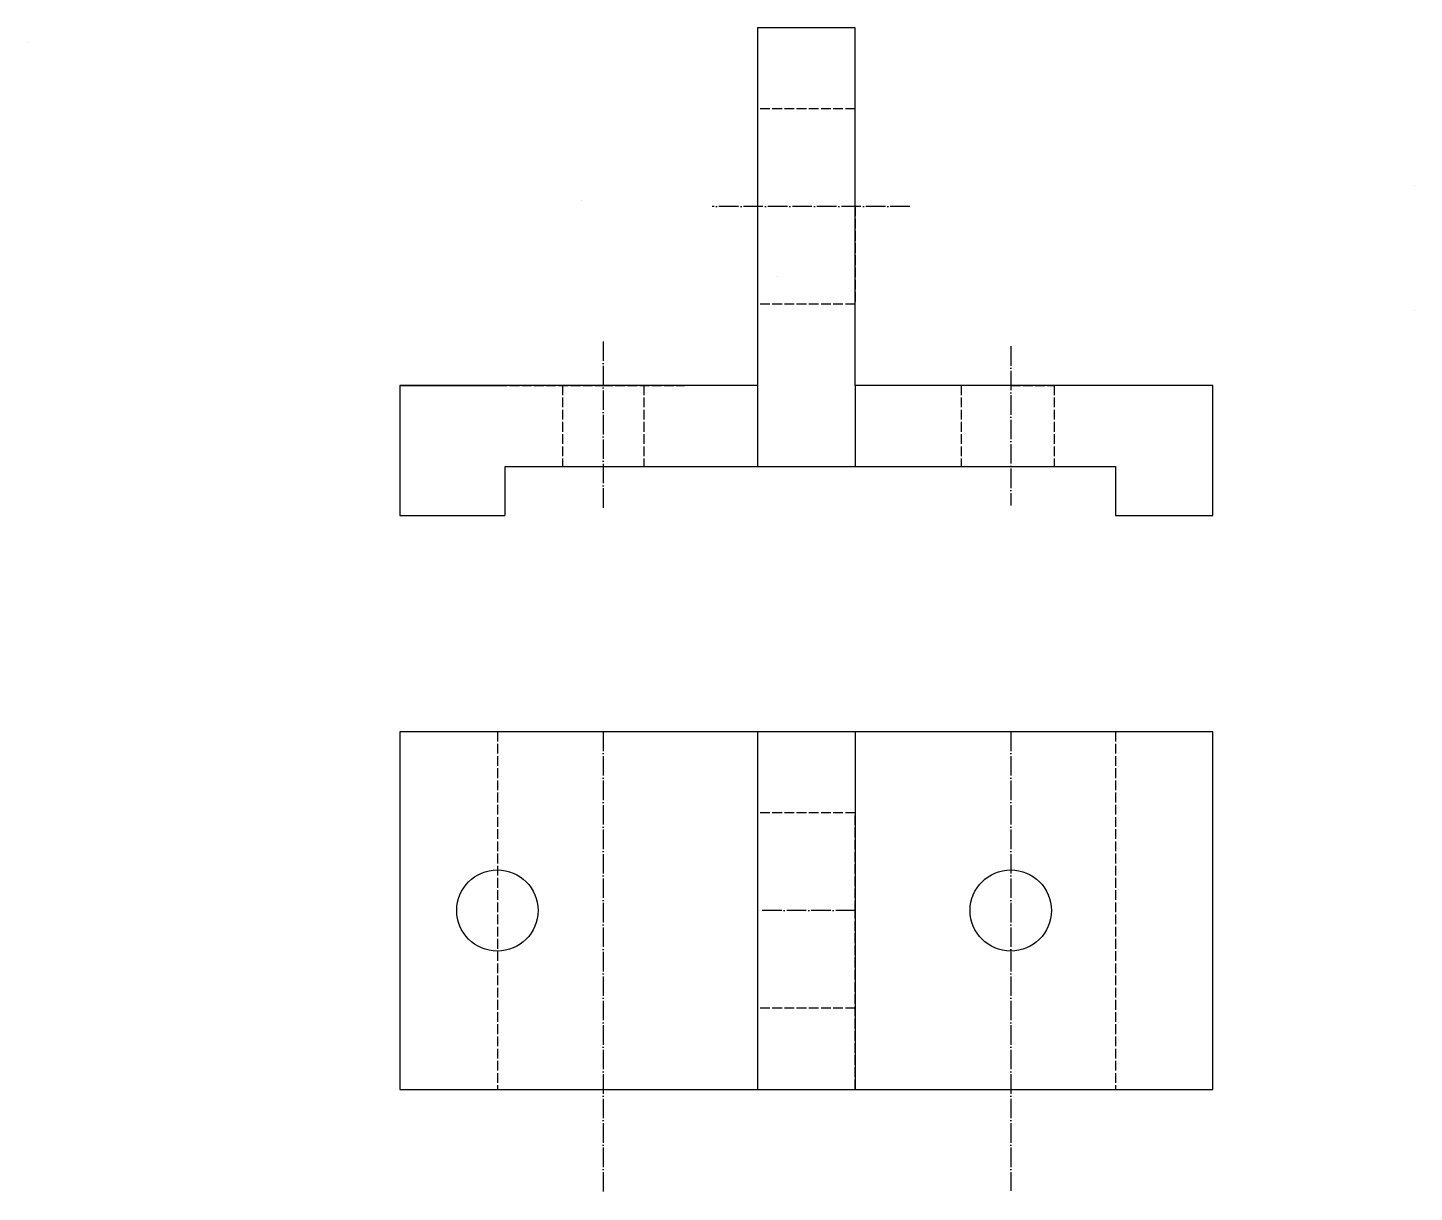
# Model space of a CAD drawing. Header units: millimetres. Extents: x 1791 to 3496, y 167 to 1600.
import ezdxf

# ---------------------------------------------------------------- set-up
doc = ezdxf.new("R2010")
doc.units = ezdxf.units.MM
doc.linetypes.add('ACAD_ISO02W100', pattern=[15, 12, -3])
doc.linetypes.add('ACAD_ISO04W100', pattern=[30, 24, -3, 0, -3])
doc.layers.add('Layer1', color=7, linetype='ACAD_ISO02W100')
doc.layers.add('Layer2', color=7, linetype='ACAD_ISO04W100')

msp = doc.modelspace()

# ---------------------------------------------------------------- linework, layer by layer
for p, q in [((2808.3, 1600), (2688.3, 1600)), ((2688.3, 1600), (2688.3, 1160)), ((2808.3, 1160), (2808.3, 1600)), ((1790.7, 1582.3), (1790.7, 1582.3)), ((3495.8, 1406.1), (3495.8, 1406.1)), ((2471.9, 1387.4), (2471.9, 1387.4)), ((2471.9, 1387.4), (2471.9, 1387.4)), ((2471.9, 1387.4), (2471.9, 1387.4)), ((2471.9, 1387.4), (2471.9, 1387.4)), ((2808.3, 1257), (2808.3, 1279)), ((2808.3, 1160), (2808.3, 1257)), ((3495.8, 1251.8), (3495.8, 1251.8)), ((2248.3, 1160), (2248.3, 1000)), ((2248.3, 1160), (2371.2, 1160)), ((2248.3, 1160), (2371.2, 1160)), ((2248.3, 1160), (2371.2, 1160)), ((2688.3, 1160), (2248.3, 1160)), ((2248.3, 1160), (2248.3, 1000)), ((2371.2, 1160), (2371.2, 1160)), ((2371.2, 1160), (2371.2, 1160)), ((2371.2, 1160), (2371.2, 1160)), ((2371.2, 1160), (2371.2, 1160)), ((2371.2, 1160), (2371.2, 1160)), ((2498.3, 1160), (2448.3, 1160)), ((2498.3, 1160), (2462.3, 1160)), ((2462.3, 1160), (2462.3, 1160)), ((2498.3, 1160), (2462.3, 1160)), ((2688.3, 1160), (2688.3, 1060)), ((3248.3, 1160), (2808.3, 1160)), ((3248.3, 1160), (2808.3, 1160)), ((2808.3, 1160), (2808.3, 1060)), ((3248.3, 1160), (2998.3, 1160)), ((3248.3, 1000), (3248.3, 1160)), ((2377.9, 1000), (2377.9, 1060)), ((2377.9, 1060), (3128.3, 1060)), ((3128.3, 1060), (3128.3, 1000)), ((2248.3, 1000), (2368.3, 1000)), ((2248.3, 1000), (2377.5, 1000)), ((2248.3, 1000), (2368.3, 1000)), ((3128.3, 1000), (3248.3, 1000)), ((2248.3, 734), (2248.3, 294)), ((3248.3, 734), (2248.3, 734)), ((2688.3, 734), (2688.3, 294)), ((2808.3, 734), (2808.3, 294)), ((3248.3, 294), (3248.3, 734)), ((2248.3, 294), (3248.3, 294))]:
    msp.add_line(p, q)
for centre in [(2368.3, 514), (2999.6, 514)]:
    msp.add_circle(centre, 50)
at = {"layer": 'Layer1'}
for p, q in [((2808.3, 1420.8), (2808.3, 1540.8)), ((2808.3, 1500), (2688.3, 1500)), ((2688.3, 1500), (2688.3, 1500)), ((2808.3, 1380), (2808.3, 1500)), ((2808.3, 1380), (2808.3, 1420.8)), ((2808.3, 1420.8), (2808.3, 1420.8)), ((2808.3, 1160), (2808.3, 1380)), ((2808.3, 1380), (2808.3, 1260)), ((2713, 1294.2), (2713, 1294.2)), ((2808.3, 1260), (2688.3, 1260)), ((2248.3, 1160), (2498.3, 1160)), ((2498.3, 1160), (2371.2, 1160)), ((2371.2, 1160), (2371.2, 1160)), ((2371.2, 1160), (2371.2, 1160)), ((2498.3, 1160), (2371.2, 1160)), ((2498.3, 1160), (2398.3, 1160)), ((2498.3, 1160), (2448.3, 1160)), ((2448.3, 1160), (2448.3, 1060)), ((2498.3, 1160), (2498.3, 1160)), ((2498.3, 1160), (2598.3, 1160)), ((2498.3, 1160), (2548.3, 1160)), ((2598.3, 1160), (2529.3, 1160)), ((2548.3, 1160), (2548.3, 1060)), ((2998.3, 1160), (2938.8, 1160)), ((2938.8, 1160), (2938.8, 1160)), ((2938.8, 1160), (2938.8, 1060)), ((2999.6, 1160), (3053, 1160)), ((3053, 1160), (3053, 1160)), ((3053, 1160), (3053, 1060)), ((2248.3, 1000), (2368.3, 1000)), ((2368.3, 734), (2368.3, 294)), ((3128.3, 734), (3128.3, 294)), ((2808.3, 634), (2688.3, 634)), ((2808.3, 514), (2808.3, 634)), ((2808.3, 294), (2808.3, 514)), ((2808.3, 514), (2808.3, 394)), ((2808.3, 394), (2688.3, 394))]:
    msp.add_line(p, q, dxfattribs=at)
at = {"layer": 'Layer2'}
for p, q in [((2875.5, 1380), (2632.5, 1380)), ((2498.3, 1214), (2498.3, 1009.4)), ((2999.6, 1208.1), (2999.6, 1012.2)), ((2688.3, 1160), (2688.3, 1160)), ((2498.3, 734), (2498.3, 167.4)), ((2999.6, 734), (2999.6, 169.2)), ((2808.3, 514), (2688.3, 514))]:
    msp.add_line(p, q, dxfattribs=at)

doc.saveas('drawing.dxf')
